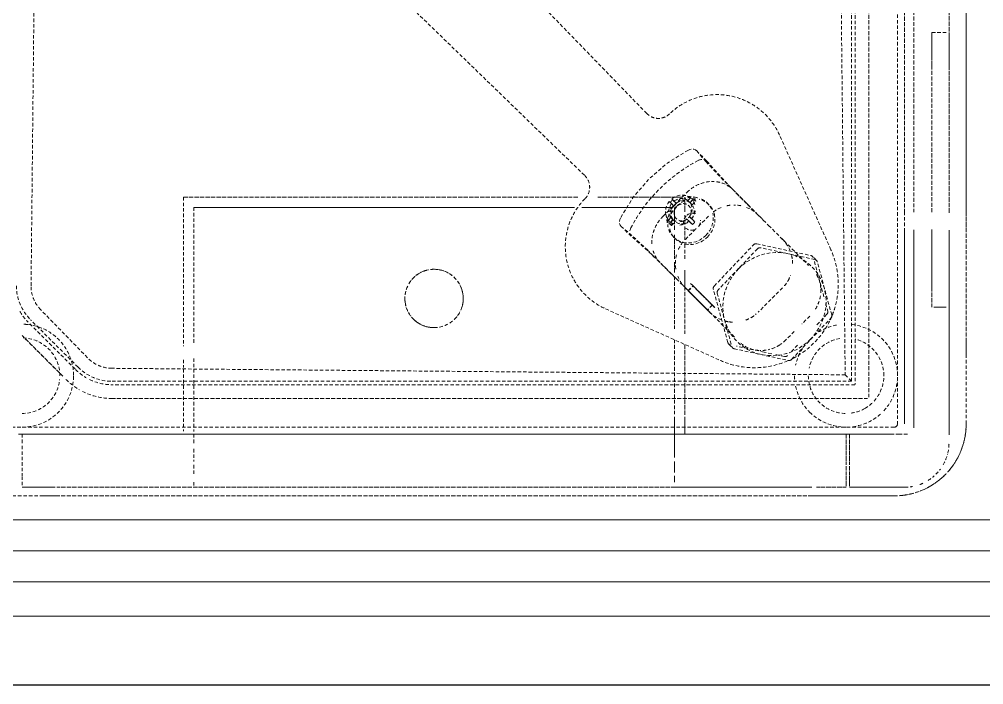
# Model space of a CAD drawing. Header units: millimetres. Extents: x -11798 to 72626, y -32713 to 44110.
# Drawn here: x 7789.2 to 8070.1, y 8758.2 to 8952 of the extents above; entities that cross this region are included whole.
import ezdxf

# ---------------------------------------------------------------- set-up
doc = ezdxf.new("R2010")
doc.units = ezdxf.units.MM
doc.linetypes.add('200_ШТРИХ_ш1п0_6_', pattern=[1.6, 1, -0.6])
for name, color, linetype, lineweight in [('Перекрытие штриховка', 7, 'Continuous', 18), ('Сантехника', 7, 'Continuous', 18), ('Стены несущие', 7, 'Continuous', 30), ('Стены отделка', 7, 'Continuous', 30), ('Стены штриховка', 7, 'Continuous', 9)]:
    doc.layers.add(name, color=color, linetype=linetype, lineweight=lineweight)

# ---------------------------------------------------------------- blocks, each defined once
blk = doc.blocks.new('Reece_Tap_Wolfen_Drinking-Fountain - 10 L_Stainless Steel-7189108-План полов 3-го этажа')
at = {"layer": 'Сантехника', "color": 253, "linetype": '200_ШТРИХ_ш1п0_6_', "true_color": 0xa3a3a3}
for p, q in [((135, 134), (135, -134)), ((135, 134), (135, -134)), ((137, 72.4), (137, -72.4)), ((139.73, -72.4), (139.73, 72.47)), ((155, -72.4), (155, 72.4)), ((149.99, 20), (149.99, -20)), ((149.14, -20), (145, -20)), ((149.99, -20), (149.99, -72.53)), ((149.99, -20), (149.99, -29.63)), ((149.99, -72.53), (149.99, -29.63)), ((41.85, -68), (-73, -68)), ((-73, -68), (-73, -111.39)), ((58.01, -68), (47.74, -68)), ((58.01, -68), (72.26, -68)), ((-70, -71), (40.89, -71)), ((-70, -71), (-70, -110.46)), ((-70, -71), (-70, -110.46)), ((40.89, -71), (-70, -71)), ((43, -71), (44.49, -71)), ((44.49, -71), (43, -71)), ((46.51, -71), (56.17, -71)), ((56.17, -71), (46.51, -71)), ((155, -72), (155, -78)), ((155, -72), (155, -78)), ((137, -77.6), (137, -134)), ((139.73, -135.18), (139.73, -77.53)), ((149.99, -77.6), (149.99, -100)), ((149.99, -90.37), (149.99, -77.6)), ((155, -110), (155, -77.6)), ((73, -94.21), (73, -89.29)), ((70, -106.39), (70, -91.21)), ((70, -91.21), (70, -106.39)), ((149.99, -90.37), (149.99, -100)), ((73, -94.21), (73, -107.79)), ((74.33, -95.55), (73.77, -94.99)), ((74.05, -95.27), (79.62, -100.83)), ((75.19, -93.57), (75.75, -94.13)), ((76.58, -94.96), (75.68, -94.07)), ((75.75, -94.13), (76.48, -94.87)), ((76.31, -94.7), (75.86, -94.24)), ((76.48, -94.87), (81.31, -99.69)), ((79.9, -101.11), (75.07, -96.28)), ((79.62, -100.83), (76.23, -97.44)), ((81.03, -99.41), (77.2, -95.59)), ((145.53, -100), (149.14, -100)), ((149.99, -100), (149.99, -137.24)), ((109.43, -102.63), (107.14, -104.92)), ((70, -131.24), (70, -109.54)), ((70, -109.54), (70, -131.24)), ((104.92, -107.14), (102.49, -109.57)), ((73, -110.89), (73, -131.42)), ((-70, -114.98), (-70, -117.53)), ((-70, -114.98), (-70, -117.53)), ((98.33, -113.61), (96.11, -113.12)), ((-73, -115.34), (-73, -117.57)), ((-73, -118.03), (-73, -136.18)), ((-70, -118.05), (-70, -136.24)), ((-70, -118.05), (-70, -136.24)), ((70, -137), (70, -132.02)), ((70, -132.02), (70, -137)), ((73, -132.02), (73, -137)), ((134, -135), (-134, -135)), ((134, -135), (-134, -135)), ((-120, -137), (-121, -137)), ((120, -137), (-120, -137)), ((-120, -137), (120, -137)), ((-120, -137), (-120, -140.18)), ((-120, -137), (-120, -140.18)), ((121, -137), (120, -137)), ((120, -137), (120, -139.91)), ((120, -139.91), (120, -137)), ((121, -139.93), (121, -137)), ((121, -137), (134, -137)), ((134.51, -137), (136.37, -137)), ((136.37, -137), (134.51, -137)), ((-120, -140.43), (-120, -145)), ((-120, -140.43), (-120, -145)), ((120, -140.18), (120, -144.75)), ((120, -144.75), (120, -140.18)), ((121, -144.77), (121, -140.18)), ((-120, -145.22), (-120, -149.14)), ((-120, -145.22), (-120, -149.14)), ((120, -145), (120, -148.93)), ((120, -148.93), (120, -145)), ((121, -148.94), (121, -145)), ((-120, -149.31), (-120, -152.32)), ((-120, -149.31), (-120, -152.32)), ((120, -149.14), (120, -152.15)), ((120, -152.15), (120, -149.14)), ((121, -152.17), (121, -149.14)), ((-120, -152.5), (-111.6, -152.5)), ((-111.6, -152.5), (-120, -152.5)), ((-110.33, -152.5), (-111.6, -152.5)), ((110, -152.5), (-109.92, -152.5)), ((111.34, -152.5), (120, -152.5)), ((120, -152.5), (111.34, -152.5)), ((136.99, -152.5), (121, -152.5)), ((-110, -155), (110, -155))]:
    blk.add_line(p, q, dxfattribs=at)
at = {"layer": 'Сантехника', "linetype": '200_ШТРИХ_ш1п0_6_'}
for p, q in [((155, -134), (155, 134)), ((61.95, -43.63), (-94.5, 117.74)), ((-117.38, -93.79), (-115.44, 92.77)), ((-115.44, 92.77), (43.88, -61.7)), ((117.48, 93.79), (119.74, -119.74)), ((121.63, 93.79), (121.63, -121.63)), ((115.59, -83.32), (100.62, -49.9)), ((79.39, -57.41), (76.42, -54.44)), ((76.5, -54.53), (79.19, -57.63)), ((87.07, -65.86), (90.37, -69.16)), ((87.96, -66.75), (95.9, -74.69)), ((95.9, -74.69), (97.44, -76.23)), ((54.44, -76.42), (57.41, -79.39)), ((57.63, -79.19), (54.53, -76.5)), ((97.44, -76.23), (106.15, -84.93)), ((81.6, -93.88), (93.03, -81.88)), ((94.18, -83.03), (82.75, -95.03)), ((93.97, -81.58), (109.78, -85.02)), ((110.93, -86.17), (95.13, -82.73)), ((111.38, -86.42), (110.23, -85.27)), ((115.83, -102.31), (111.62, -86.82)), ((74.69, -95.9), (66.75, -87.96)), ((85.56, -110.34), (81.35, -94.83)), ((76.23, -97.44), (74.69, -95.9)), ((85.38, -106.6), (76.23, -97.44)), ((82.5, -95.98), (86.71, -111.49)), ((-100.94, -114.78), (-114.59, -100.75)), ((49.95, -100.53), (83.35, -115.54)), ((-103.69, -117.52), (-117.52, -103.69)), ((104.13, -115.26), (115.58, -103.26)), ((85.79, -110.74), (86.94, -111.89)), ((87.39, -112.13), (103.19, -115.56)), ((119.74, -119.74), (-93.79, -117.84)), ((119.74, -119.74), (121.63, -121.63)), ((121.63, -121.63), (-93.79, -121.63)), ((136.37, -137), (134.51, -137)), ((-134, -155), (134, -155))]:
    blk.add_line(p, q, dxfattribs=at)
at = {"layer": 'Сантехника', "color": 251, "linetype": '200_ШТРИХ_ш1п0_6_', "true_color": 0x666666}
for p, q in [((155, 110), (155, -110)), ((155, -110), (155, 110)), ((122.63, 93.79), (122.63, -122.55)), ((122.63, 93.79), (122.63, -122.55)), ((126.63, -126.25), (126.63, 93.79)), ((126.63, 93.79), (126.63, -126.25)), ((137, -72.4), (137, 72.4)), ((139.73, 72.47), (139.73, -72.4)), ((149.99, -72.53), (149.99, 72.4)), ((83.54, -62.3), (85.08, -63.86)), ((90.9, -69.69), (85.08, -63.86)), ((66.59, -73.66), (73.66, -66.59)), ((87.96, -66.75), (90.56, -69.34)), ((-73, -68), (41.85, -68)), ((-73, -68), (-73, -111.39)), ((47.74, -68), (58.01, -68)), ((68.51, -69.22), (68.79, -69.5)), ((69.18, -69.89), (68.51, -69.22)), ((68.79, -69.5), (69.78, -70.49)), ((69.78, -70.49), (69.18, -69.89)), ((69.5, -68.79), (69.22, -68.51)), ((69.22, -68.51), (69.89, -69.18)), ((70.49, -69.78), (69.5, -68.79)), ((69.89, -69.18), (70.49, -69.78)), ((76.45, -68.11), (72.93, -67.49)), ((73.92, -68.98), (74.66, -68.25)), ((74.53, -69.59), (73.92, -68.98)), ((75.62, -68.49), (74.53, -69.59)), ((75.3, -68.89), (74.56, -69.62)), ((74.56, -69.62), (75.17, -70.23)), ((74.66, -68.25), (75.62, -68.49)), ((75.17, -70.23), (76.26, -69.13)), ((76.26, -69.13), (75.3, -68.89)), ((80.07, -70.2), (79.61, -69.74)), ((90.37, -69.16), (94.42, -73.21)), ((90.56, -69.34), (91.83, -70.62)), ((90.9, -69.69), (91.83, -70.62)), ((44.49, -71), (46.51, -71)), ((46.51, -71), (44.49, -71)), ((67.49, -72.93), (68.11, -76.45)), ((137, -78), (137, -72)), ((137, -78), (137, -72)), ((68.25, -74.66), (68.98, -73.92)), ((68.49, -75.62), (68.25, -74.66)), ((69.59, -74.53), (68.49, -75.62)), ((69.62, -74.56), (68.89, -75.3)), ((68.89, -75.3), (69.13, -76.26)), ((68.98, -73.92), (69.59, -74.53)), ((69.13, -76.26), (70.23, -75.17)), ((70.23, -75.17), (69.62, -74.56)), ((74.32, -75.03), (73.66, -74.36)), ((73.66, -74.36), (74.26, -74.97)), ((74.26, -74.97), (75.25, -75.96)), ((75.25, -75.96), (74.32, -75.03)), ((74.36, -73.66), (75.03, -74.32)), ((74.97, -74.26), (74.36, -73.66)), ((75.96, -75.25), (74.97, -74.26)), ((75.03, -74.32), (75.96, -75.25)), ((94.42, -73.21), (95.9, -74.69)), ((97.44, -76.23), (101.49, -80.28)), ((137, -134), (137, -77.6)), ((139.73, -77.53), (139.73, -135.18)), ((149.99, -137.24), (149.99, -77.6)), ((69.74, -79.61), (70.2, -80.07)), ((63.86, -85.08), (62.31, -83.55)), ((63.86, -85.08), (69.69, -90.9)), ((106.4, -85.19), (109.1, -87.88)), ((110.77, -86.78), (113.71, -97.6)), ((69.34, -90.56), (66.75, -87.96)), ((70.62, -91.83), (69.34, -90.56)), ((70.62, -91.83), (69.69, -90.9)), ((73, -107.79), (73, -94.21)), ((73.77, -94.99), (73.3, -94.51)), ((74.33, -95.55), (73.3, -94.51)), ((74.01, -95.22), (75.42, -93.81)), ((74.01, -95.22), (74.44, -95.66)), ((74.05, -95.27), (75.47, -93.85)), ((74.71, -93.1), (75.19, -93.57)), ((74.71, -93.1), (75.75, -94.13)), ((75.86, -94.24), (75.42, -93.81)), ((81.07, -99.46), (76.31, -94.7)), ((76.48, -94.87), (81.78, -100.17)), ((74.9, -96.11), (79.66, -100.87)), ((80.37, -101.58), (75.07, -96.28)), ((79.62, -100.83), (76.23, -97.44)), ((76.23, -97.44), (79.66, -100.87)), ((77.64, -96.02), (81.03, -99.41)), ((81.07, -99.46), (77.64, -96.02)), ((81.03, -99.41), (79.62, -100.83)), ((81.07, -99.46), (79.66, -100.87)), ((80.37, -101.58), (79.9, -101.11)), ((81.31, -99.69), (81.78, -100.17)), ((114.08, -98.95), (114.68, -101.16)), ((114.42, -102.11), (111.28, -105.41)), ((-104.58, -118.04), (-118.01, -104.61)), ((-104.58, -118.04), (-118.01, -104.61)), ((87.52, -108.73), (85.38, -106.6)), ((-119.96, -108.32), (-108.17, -120.11)), ((-108.17, -120.11), (-119.96, -108.32)), ((73, -131.42), (73, -110.89)), ((96.11, -113.12), (88.07, -111.38)), ((105.88, -111.07), (103.9, -113.15)), ((155, -110), (155, -114)), ((155, -110), (155, -114)), ((155, -134), (155, -110)), ((102.04, -114.41), (99.4, -113.84)), ((-73, -115.34), (-73, -117.57)), ((-73, -118.03), (-73, -136.18)), ((122.55, -122.63), (-93.79, -122.63)), ((122.55, -122.63), (-93.79, -122.63)), ((-93.79, -126.63), (126.25, -126.63)), ((126.25, -126.63), (-93.79, -126.63)), ((73, -137), (73, -132.02)), ((-121, -137), (-120, -137)), ((-120, -137), (120, -137)), ((-120, -137), (-120, -140.18)), ((120, -137), (121, -137)), ((120, -139.91), (120, -137)), ((134, -137), (121, -137)), ((121, -137), (121, -139.93)), ((134.51, -137), (136.37, -137)), ((137.85, -137), (136.37, -137)), ((-120, -140.43), (-120, -145)), ((120, -144.75), (120, -140.18)), ((121, -140.18), (121, -144.77)), ((-120, -145.22), (-120, -149.14)), ((120, -148.93), (120, -145)), ((121, -145), (121, -148.94)), ((-120, -149.31), (-120, -152.32)), ((120, -152.15), (120, -149.14)), ((121, -149.14), (121, -152.17)), ((-111.6, -152.5), (-120, -152.5)), ((120, -152.5), (111.34, -152.5)), ((121, -152.5), (136.99, -152.5)), ((-134, -155), (-110, -155)), ((-114, -155), (-110, -155)), ((-114, -155), (-110, -155)), ((-110, -155), (110, -155)), ((110, -155), (-110, -155)), ((110, -155), (114, -155)), ((110, -155), (114, -155)), ((110, -155), (134, -155))]:
    blk.add_line(p, q, dxfattribs=at)
at = {"layer": 'Сантехника', "color": 7, "linetype": '200_ШТРИХ_ш1п0_6_', "true_color": 0xfdfdfd}
for p, q in [((145, -72.4), (145, -20)), ((145, -21.28), (145, -20)), ((145, -72.4), (145, -20)), ((145, -29.63), (145, -20)), ((145, -72.4), (145, -20)), ((145, -21.28), (145, -20)), ((145, -72.4), (145, -20)), ((145, -22.98), (145, -20)), ((145, -72.4), (145, -20)), ((145, -29.63), (145, -20)), ((145, -72.4), (145, -20)), ((145, -25), (145, -20)), ((145, -72.4), (145, -20)), ((145, -21.28), (145, -20)), ((145, -72.4), (145, -20)), ((145, -29.63), (145, -20)), ((145, -72.4), (145, -20)), ((145, -29.63), (145, -20)), ((145, -20), (149.14, -20)), ((149.14, -20), (145, -20)), ((149.14, -20), (145, -20)), ((149.14, -20), (145, -20)), ((149.14, -20), (145, -20)), ((149.14, -20), (145, -20)), ((149.14, -20), (145, -20)), ((149.14, -20), (145, -20)), ((145, -25), (145, -21.28)), ((145, -22.98), (145, -21.28)), ((145, -22.98), (145, -21.28)), ((149.99, -20), (149.99, -72.53)), ((149.99, -20), (149.99, -29.63)), ((149.99, -20), (149.99, -72.53)), ((149.99, -20), (149.99, -72.53)), ((149.99, -20), (149.99, -29.63)), ((149.99, -20), (149.99, -72.53)), ((149.99, -20), (149.99, -21.28)), ((149.99, -20), (149.99, -72.53)), ((149.99, -20), (149.99, -29.63)), ((149.99, -20), (149.99, -72.53)), ((149.99, -20), (149.99, -25)), ((149.99, -20), (149.99, -72.53)), ((149.99, -20), (149.99, -21.28)), ((149.99, -20), (149.99, -72.53)), ((149.99, -20), (149.99, -21.28)), ((149.99, -20), (149.99, -72.53)), ((149.99, -20), (149.99, -21.28)), ((149.99, -21.28), (149.99, -29.63)), ((149.99, -21.28), (149.99, -25)), ((149.99, -21.28), (149.99, -27.26)), ((149.99, -21.28), (149.99, -25)), ((145, -29.63), (145, -22.98)), ((145, -29.63), (145, -22.98)), ((145, -25), (145, -22.98)), ((145, -27.26), (145, -25)), ((145, -29.63), (145, -25)), ((145, -29.63), (145, -25)), ((149.99, -25), (149.99, -27.26)), ((149.99, -25), (149.99, -27.26)), ((149.99, -25), (149.99, -29.63)), ((145, -29.63), (145, -27.26)), ((149.99, -27.26), (149.99, -29.63)), ((149.99, -27.26), (149.99, -29.63)), ((149.99, -27.26), (149.99, -29.63)), ((145, -29.63), (145, -72.4)), ((145, -29.63), (145, -72.4)), ((145, -29.63), (145, -72.4)), ((145, -29.63), (145, -72.4)), ((145, -29.63), (145, -72.4)), ((145, -29.63), (145, -72.4)), ((145, -29.63), (145, -72.4)), ((145, -29.63), (145, -72.4)), ((145, -29.63), (145, -72.4)), ((149.99, -72.53), (149.99, -29.63)), ((149.99, -72.53), (149.99, -29.63)), ((149.99, -72.53), (149.99, -29.63)), ((149.99, -72.53), (149.99, -29.63)), ((149.99, -72.53), (149.99, -29.63)), ((149.99, -72.53), (149.99, -29.63)), ((149.99, -72.53), (149.99, -29.63)), ((149.99, -72.53), (149.99, -29.63)), ((145, -100), (145, -77.39)), ((145, -77.39), (145, -90.37)), ((145, -100), (145, -77.39)), ((145, -77.39), (145, -90.37)), ((145, -100), (145, -77.39)), ((145, -77.39), (145, -90.37)), ((145, -100), (145, -77.39)), ((145, -77.39), (145, -90.37)), ((145, -100), (145, -77.39)), ((145, -77.39), (145, -90.37)), ((145, -100), (145, -77.39)), ((145, -77.39), (145, -90.37)), ((145, -100), (145, -77.39)), ((145, -77.39), (145, -90.37)), ((145, -100), (145, -77.39)), ((145, -77.39), (145, -90.37)), ((145, -100), (145, -77.39)), ((145, -77.39), (145, -90.37)), ((149.99, -77.6), (149.99, -100)), ((149.99, -90.37), (149.99, -77.6)), ((149.99, -77.6), (149.99, -100)), ((149.99, -77.6), (149.99, -100)), ((149.99, -90.37), (149.99, -77.6)), ((149.99, -77.6), (149.99, -100)), ((149.99, -90.37), (149.99, -77.6)), ((149.99, -77.6), (149.99, -100)), ((149.99, -90.37), (149.99, -77.6)), ((149.99, -77.6), (149.99, -100)), ((149.99, -90.37), (149.99, -77.6)), ((149.99, -77.6), (149.99, -100)), ((149.99, -90.37), (149.99, -77.6)), ((149.99, -77.6), (149.99, -100)), ((149.99, -90.37), (149.99, -77.6)), ((149.99, -77.6), (149.99, -100)), ((149.99, -90.37), (149.99, -77.6)), ((145, -92.74), (145, -90.37)), ((145, -100), (145, -90.37)), ((145, -100), (145, -90.37)), ((145, -95), (145, -90.37)), ((145, -100), (145, -90.37)), ((145, -98.72), (145, -90.37)), ((145, -100), (145, -90.37)), ((145, -100), (145, -90.37)), ((145, -92.74), (145, -90.37)), ((149.99, -90.37), (149.99, -92.74)), ((149.99, -90.37), (149.99, -100)), ((149.99, -90.37), (149.99, -92.74)), ((149.99, -90.37), (149.99, -98.72)), ((149.99, -90.37), (149.99, -100)), ((149.99, -90.37), (149.99, -100)), ((149.99, -90.37), (149.99, -95)), ((149.99, -90.37), (149.99, -92.74)), ((145, -100), (145, -92.74)), ((145, -95), (145, -92.74)), ((145, -100), (145, -95)), ((145, -98.72), (145, -95)), ((149.99, -92.74), (149.99, -100)), ((149.99, -92.74), (149.99, -95)), ((149.99, -92.74), (149.99, -95)), ((149.99, -95), (149.99, -100)), ((149.99, -95), (149.99, -97.02)), ((149.99, -95), (149.99, -100)), ((149.99, -97.02), (149.99, -100)), ((145, -100), (145, -98.72)), ((145, -100), (145, -98.72)), ((149.14, -100), (145.53, -100)), ((145.53, -100), (149.14, -100)), ((145.53, -100), (149.14, -100)), ((145.53, -100), (149.14, -100)), ((145.53, -100), (149.14, -100)), ((145.53, -100), (149.14, -100)), ((145.53, -100), (149.14, -100)), ((145.53, -100), (149.14, -100)), ((149.99, -98.72), (149.99, -100))]:
    blk.add_line(p, q, dxfattribs=at)
at = {"layer": 'Сантехника', "color": 7, "linetype": '200_ШТРИХ_ш1п0_6_', "true_color": 0xfcfcfc}
for p, q in [((145, -72.4), (145, -20)), ((145, -22.98), (145, -20)), ((149.14, -20), (145, -20)), ((149.99, -20), (149.99, -72.53)), ((149.99, -20), (149.99, -22.98)), ((145, -29.63), (145, -22.98)), ((149.99, -22.98), (149.99, -25)), ((149.99, -25), (149.99, -29.63)), ((145, -29.63), (145, -72.4)), ((149.99, -72.53), (149.99, -29.63)), ((145, -100), (145, -77.39)), ((145, -77.39), (145, -90.37)), ((149.99, -77.6), (149.99, -100)), ((149.99, -90.37), (149.99, -77.6)), ((145, -97.02), (145, -90.37)), ((149.99, -90.37), (149.99, -100)), ((145, -100), (145, -97.02)), ((145.53, -100), (149.14, -100))]:
    blk.add_line(p, q, dxfattribs=at)
at = {"layer": 'Сантехника', "color": 7, "linetype": '200_ШТРИХ_ш1п0_6_', "true_color": 0xfafafa}
for p, q in [((145, -72.4), (145, -20)), ((145, -22.98), (145, -20)), ((149.14, -20), (145, -20)), ((149.99, -20), (149.99, -72.53)), ((149.99, -20), (149.99, -21.28)), ((149.99, -21.28), (149.99, -22.98)), ((145, -25), (145, -22.98)), ((145, -27.26), (145, -25)), ((149.99, -22.98), (149.99, -27.26)), ((145, -29.63), (145, -27.26)), ((149.99, -27.26), (149.99, -29.63)), ((145, -29.63), (145, -72.4)), ((149.99, -72.53), (149.99, -29.63)), ((145, -100), (145, -77.39)), ((145, -77.39), (145, -90.37)), ((149.99, -77.6), (149.99, -100)), ((149.99, -90.37), (149.99, -77.6)), ((145, -97.02), (145, -90.37)), ((149.99, -90.37), (149.99, -98.72)), ((145, -100), (145, -97.02)), ((145.53, -100), (149.14, -100)), ((149.99, -98.72), (149.99, -100))]:
    blk.add_line(p, q, dxfattribs=at)
at = {"layer": 'Сантехника', "color": 7, "linetype": '200_ШТРИХ_ш1п0_6_', "true_color": 0xf7f7f7}
for p, q in [((145, -72.4), (145, -20)), ((145, -29.63), (145, -20)), ((149.14, -20), (145, -20)), ((149.99, -20), (149.99, -72.53)), ((149.99, -20), (149.99, -29.63)), ((145, -29.63), (145, -72.4)), ((149.99, -72.53), (149.99, -29.63)), ((145, -100), (145, -77.39)), ((145, -77.39), (145, -90.37)), ((149.99, -77.6), (149.99, -100)), ((149.99, -90.37), (149.99, -77.6)), ((145, -95), (145, -90.37)), ((149.99, -90.37), (149.99, -100)), ((145, -98.72), (145, -95)), ((145, -100), (145, -98.72)), ((145.53, -100), (149.14, -100))]:
    blk.add_line(p, q, dxfattribs=at)
at = {"layer": 'Сантехника', "color": 7, "linetype": '200_ШТРИХ_ш1п0_6_', "true_color": 0xf2f2f2}
for p, q in [((145, -72.4), (145, -20)), ((145, -27.26), (145, -20)), ((149.14, -20), (145, -20)), ((149.99, -20), (149.99, -72.53)), ((149.99, -20), (149.99, -29.63)), ((145, -29.63), (145, -27.26)), ((145, -29.63), (145, -72.4)), ((149.99, -72.53), (149.99, -29.63)), ((145, -100), (145, -77.39)), ((145, -77.39), (145, -90.37)), ((149.99, -77.6), (149.99, -100)), ((149.99, -90.37), (149.99, -77.6)), ((145, -98.72), (145, -90.37)), ((149.99, -90.37), (149.99, -100)), ((145, -100), (145, -98.72)), ((145.53, -100), (149.14, -100)), ((70, -137), (-70, -137)), ((70, -137), (-70, -137))]:
    blk.add_line(p, q, dxfattribs=at)
at = {"layer": 'Сантехника', "color": 254, "linetype": '200_ШТРИХ_ш1п0_6_', "true_color": 0xeaeaea}
for p, q in [((145, -72.4), (145, -20)), ((145, -29.63), (145, -20)), ((149.14, -20), (145, -20)), ((149.99, -20), (149.99, -72.53)), ((149.99, -20), (149.99, -27.26)), ((149.99, -27.26), (149.99, -29.63)), ((145, -29.63), (145, -72.4)), ((149.99, -72.53), (149.99, -29.63)), ((73, -70.54), (73, -72.26)), ((73, -73.28), (73, -75.95)), ((70, -77.48), (70, -76.22)), ((70, -76.22), (70, -77.48)), ((73, -76.57), (73, -80.46)), ((145, -100), (145, -77.39)), ((145, -77.39), (145, -90.37)), ((149.99, -77.6), (149.99, -100)), ((149.99, -90.37), (149.99, -77.6)), ((145, -100), (145, -90.37)), ((149.99, -90.37), (149.99, -92.74)), ((149.99, -92.74), (149.99, -100)), ((75.07, -96.28), (74.33, -95.55)), ((145.53, -100), (149.14, -100)), ((-70, -137), (-73, -137)), ((-70, -137), (-73, -137)), ((-70, -137), (70, -137)), ((70, -137), (-70, -137)), ((73, -137), (70, -137)), ((73, -137), (70, -137)), ((-70, -152.5), (70, -152.5))]:
    blk.add_line(p, q, dxfattribs=at)
at = {"layer": 'Сантехника', "color": 254, "linetype": '200_ШТРИХ_ш1п0_6_', "true_color": 0xdddddd}
for p, q in [((145, -72.4), (145, -20)), ((145, -29.63), (145, -20)), ((149.14, -20), (145, -20)), ((149.99, -20), (149.99, -72.53)), ((149.99, -20), (149.99, -21.28)), ((149.99, -21.28), (149.99, -25)), ((149.99, -25), (149.99, -27.26)), ((149.99, -27.26), (149.99, -29.63)), ((145, -29.63), (145, -72.4)), ((149.99, -72.53), (149.99, -29.63)), ((73, -68), (73, -70.28)), ((70, -75.84), (70, -71)), ((70, -71), (70, -75.84)), ((73, -72.26), (73, -70.54)), ((73, -75.95), (73, -73.28)), ((73, -80.46), (73, -76.57)), ((145, -100), (145, -77.39)), ((145, -77.39), (145, -90.37)), ((149.99, -77.6), (149.99, -100)), ((149.99, -90.37), (149.99, -77.6)), ((70, -86), (70, -78.95)), ((70, -78.95), (70, -86)), ((73, -81.72), (73, -86)), ((70, -89.9), (70, -86.92)), ((70, -86.92), (70, -89.9)), ((145, -100), (145, -90.37)), ((149.99, -90.37), (149.99, -92.74)), ((149.99, -92.74), (149.99, -95)), ((149.99, -95), (149.99, -97.02)), ((75.07, -96.28), (74.33, -95.55)), ((74.44, -95.66), (74.9, -96.11)), ((149.99, -97.02), (149.99, -100)), ((145.53, -100), (149.14, -100)), ((-73, -137), (-120, -137)), ((-73, -137), (-120, -137)), ((-73, -137), (-70, -137)), ((-70, -137), (-73, -137)), ((70, -137), (73, -137)), ((73, -137), (70, -137)), ((120, -137), (73, -137)), ((120, -137), (73, -137)), ((-70, -151), (-70, -152.32)), ((-70, -151), (-70, -152.32)), ((-111.6, -152.5), (-110.33, -152.5)), ((-109.92, -152.5), (-70, -152.5)), ((70, -152.5), (-70, -152.5)), ((-70, -152.5), (70, -152.5)), ((70, -152.5), (110, -152.5))]:
    blk.add_line(p, q, dxfattribs=at)
at = {"layer": 'Сантехника', "color": 9, "linetype": '200_ШТРИХ_ш1п0_6_', "true_color": 0xc7c7c7}
for p, q in [((145, -72.4), (145, -20)), ((145, -22.98), (145, -20)), ((149.14, -20), (145, -20)), ((149.99, -20), (149.99, -72.53)), ((149.99, -20), (149.99, -29.63)), ((145, -25), (145, -22.98)), ((145, -29.63), (145, -25)), ((145, -29.63), (145, -72.4)), ((149.99, -72.53), (149.99, -29.63)), ((72.26, -68), (58.01, -68)), ((73, -70.28), (73, -68)), ((56.17, -71), (69.26, -71)), ((69.26, -71), (56.17, -71)), ((76.98, -76.5), (80.28, -73.21)), ((73.21, -80.28), (76.5, -76.98)), ((145, -100), (145, -77.39)), ((145, -77.39), (145, -90.37)), ((149.99, -77.6), (149.99, -100)), ((149.99, -90.37), (149.99, -77.6)), ((73, -86), (73, -81.72)), ((73, -89.29), (73, -94.21)), ((145, -95), (145, -90.37)), ((149.99, -90.37), (149.99, -100)), ((75.68, -94.07), (75.47, -93.85)), ((75.75, -94.13), (76.48, -94.87)), ((77.2, -95.59), (76.58, -94.96)), ((101.49, -94.42), (94.42, -101.49)), ((145, -100), (145, -95)), ((145.53, -100), (149.14, -100)), ((-120, -137), (-73, -137)), ((-120, -137), (-120, -140.18)), ((-73, -137), (73, -137)), ((-70, -137), (-70, -140.18)), ((-70, -137), (-70, -140.18)), ((70, -143.85), (70, -137)), ((70, -137), (70, -143.85)), ((73, -137), (120, -137)), ((120, -137), (120, -139.91)), ((121, -137), (134, -137)), ((134, -137), (121, -137)), ((-120, -140.43), (-120, -145)), ((120, -140.18), (120, -144.75)), ((-70, -141.33), (-70, -145)), ((-70, -141.33), (-70, -145)), ((-120, -145.22), (-120, -149.14)), ((-70, -145.99), (-70, -149.14)), ((-70, -145.99), (-70, -149.14)), ((70, -148.15), (70, -145)), ((70, -145), (70, -148.15)), ((120, -145), (120, -148.93)), ((-120, -149.31), (-120, -152.32)), ((70, -151), (70, -149.14)), ((70, -149.14), (70, -151)), ((120, -149.14), (120, -152.15)), ((-120, -152.5), (-111.6, -152.5)), ((-111.6, -152.5), (-110.33, -152.5)), ((-110.33, -152.5), (-111.6, -152.5)), ((-109.92, -152.5), (110, -152.5)), ((110, -152.5), (-109.92, -152.5)), ((111.34, -152.5), (120, -152.5))]:
    blk.add_line(p, q, dxfattribs=at)
at = {"layer": 'Сантехника', "linetype": '200_ШТРИХ_ш1п0_6_', "flags": 128}
for points in [[(54.36, -73.92), (58.01, -68.04), (62.64, -62.64), (68.04, -58.01), (73.92, -54.36)], [(73.92, -54.36), (74.53, -54.11), (75.12, -54.01), (75.67, -54.04), (76.14, -54.22), (76.5, -54.53)], [(54.53, -76.5), (54.22, -76.14), (54.04, -75.67), (54.01, -75.12), (54.11, -74.53), (54.36, -73.92)], [(134, -155), (134.84, -154.98), (135.68, -154.93), (136.51, -154.85), (137.35, -154.73), (138.17, -154.58), (138.99, -154.4), (139.8, -154.18), (140.61, -153.93), (141.4, -153.65), (142.18, -153.34), (142.94, -153), (143.7, -152.63), (144.43, -152.22), (145.15, -151.79), (145.86, -151.33), (146.54, -150.84), (147.2, -150.33), (147.85, -149.79), (148.47, -149.22), (149.06, -148.63), (149.64, -148.02), (150.19, -147.38), (150.71, -146.72), (151.2, -146.04), (151.67, -145.35), (152.11, -144.63), (152.52, -143.9), (152.9, -143.15), (153.25, -142.39), (153.57, -141.61), (153.86, -140.82), (154.12, -140.02), (154.34, -139.21), (154.54, -138.39), (154.69, -137.57), (154.82, -136.74), (154.91, -135.9), (154.97, -135.07), (155, -134.23), (155, -134)]]:
    blk.add_lwpolyline(points, dxfattribs=at)
at = {"layer": 'Сантехника', "color": 251, "linetype": '200_ШТРИХ_ш1п0_6_', "true_color": 0x666666, "flags": 128}
for points in [[(79.19, -57.63), (80.69, -59.29), (83.46, -62.23)], [(62.23, -83.46), (59.29, -80.69), (57.63, -79.19)]]:
    blk.add_lwpolyline(points, dxfattribs=at)
at = {"layer": 'Сантехника', "color": 253, "linetype": '200_ШТРИХ_ш1п0_6_', "true_color": 0xa3a3a3}
for centre, radius, start, end in [((87.35, -80.28), 10, 112.0098, 129.0459), ((87.35, -80.28), 10, 96.0898, 105), ((87.35, -80.28), 10, 78.3355, 90), ((80.28, -87.35), 10, 140.9541, 157.9902), ((80.28, -87.35), 10, 165, 191.6645), ((94.42, -87.35), 10, 7.9681, 15), ((0, -97.5), 8.5, 90, 150), ((0, -97.5), 8.5, 105, 113.7738), ((0, -97.5), 8.5, 90, 100.2505), ((0, -97.5), 8.5, 60, 90), ((0, -97.5), 8.5, 30, 90), ((0, -97.5), 8.5, 120, 150), ((0, -97.5), 8.5, 30, 55.3224), ((94.42, -87.35), 10, 319.4705, 330), ((0, -97.5), 8.5, 154.7651, 270), ((0, -97.5), 8.5, 155.5788, 179.0604), ((0, -97.5), 8.5, 3.1215, 27.9451), ((0, -97.5), 8.5, 337.6732, 27.8205), ((0, -97.5), 8.5, 180, 195), ((0, -97.5), 8.5, 345, 360), ((0, -97.5), 8.5, 199.9252, 220.6541), ((0, -97.5), 8.5, 315, 338.5557), ((0, -97.5), 8.5, 225, 240), ((0, -97.5), 8.5, 270, 330), ((0, -97.5), 8.5, 270, 312.2869), ((87.35, -94.42), 10, 300, 310.5295), ((-120, -120), 15, 84.1156, 90), ((-120, -120), 15, 0.3601, 83.7844), ((0, -97.5), 8.5, 243.9669, 270), ((87.35, -94.42), 10, 255, 262.0319), ((120, -120), 15, 100.5677, 121.8711), ((120, -120), 15, 0, 83.1057), ((-120, -120), 11, 0, 90), ((120, -120), 11, 99.6468, 168.2928), ((120, -120), 11, 0, 76.0965), ((120, -120), 15, 148.0656, 168.2592), ((-120, -120), 15, 270, 0), ((120, -120), 15, 180, 186.8943), ((120, -120), 11, 180, 270), ((120, -120), 11, 317.7187, 0), ((120, -120), 15, 317.0597, 0), ((-120, -120), 11, 270, 354.451), ((120, -120), 15, 191.7408, 225), ((120, -120), 11, 300, 314.4007), ((120, -120), 15, 225, 270), ((120, -120), 11, 277.835, 300), ((120, -120), 15, 277.3745, 312.9403), ((134, -134), 1, 345, 0), ((134, -134), 1, 270, 285), ((136.99, -139.5), 13, 346.5388, 360), ((136.99, -139.5), 13, 330.3474, 345), ((136.99, -139.5), 13, 315, 323.7165), ((136.99, -139.5), 13, 290.1504, 296.4976), ((136.99, -139.5), 13, 270.3821, 280.2872)]:
    blk.add_arc(centre, radius, start, end, dxfattribs=at)
at = {"layer": 'Сантехника', "color": 251, "linetype": '200_ШТРИХ_ш1п0_6_', "true_color": 0x666666}
for centre, radius, start, end in [((87.35, -80.28), 10, 45, 68.6388), ((94.42, -87.35), 10, 21.6924, 45), ((80.28, -87.35), 10, 201.2889, 225), ((-107.63, -93.79), 15, 210, 225), ((-107.63, -93.79), 15, 210, 225), ((87.35, -94.42), 10, 225, 248.6995), ((-93.79, -107.63), 15, 225, 240), ((-93.79, -107.63), 15, 225, 240), ((-93.79, -107.63), 19, 225, 240), ((-93.79, -107.63), 19, 225, 240), ((-93.79, -107.63), 15, 244.1614, 270), ((-93.79, -107.63), 15, 244.1614, 270), ((-93.79, -107.63), 19, 243.0911, 270), ((-93.79, -107.63), 19, 243.0911, 270), ((134, -134), 1, 270, 0), ((134, -134), 1, 285, 345), ((136.99, -139.5), 13, 346.5388, 360), ((136.99, -139.5), 13, 330.3474, 345), ((136.99, -139.5), 13, 315, 323.7165), ((136.99, -139.5), 13, 290.1504, 296.4976), ((136.99, -139.5), 13, 302.0346, 312.0601), ((136.99, -139.5), 13, 270.3821, 280.2872), ((134, -134), 21, 277.6172, 282.5039)]:
    blk.add_arc(centre, radius, start, end, dxfattribs=at)
at = {"layer": 'Сантехника', "color": 9, "linetype": '200_ШТРИХ_ш1п0_6_', "true_color": 0xc7c7c7}
for centre, start, end in [((94.42, -87.35), 0, 7.8254), ((94.42, -87.35), 330.1545, 339.5502), ((87.35, -94.42), 290.2204, 299.8455), ((87.35, -94.42), 262.0319, 270)]:
    blk.add_arc(centre, 10, start, end, dxfattribs=at)
at = {"layer": 'Сантехника', "linetype": '200_ШТРИХ_ш1п0_6_'}
for centre, radius, start, end in [((-107.63, -93.79), 14, 180, 225), ((-93.79, -107.63), 14, 225, 270), ((134, -134), 21, 320.284, 360), ((134, -134), 21, 293.6771, 315.815), ((136.99, -139.5), 13, 302.0346, 312.0601), ((134, -134), 21, 282.5039, 291.3737), ((134, -134), 21, 270, 277.6172)]:
    blk.add_arc(centre, radius, start, end, dxfattribs=at)
for centre, major_axis, ratio, start_param, end_param in [((80.83, -80.83), (22.71, 22.71), 0.669131, 1.125389, 2.016204), ((77.27, -59.53), (2.12, 2.12), 0.669131, 6.225713, 7.408574), ((318.87, 164.15), (230.9, 230.9), 0.669131, 3.08412, 3.141593), ((59.53, -77.27), (2.12, 2.12), 0.669131, 2.016204, 3.199065), ((-164.15, -318.87), (230.9, 230.9), 0.669131, 0, 0.057472), ((99.14, -99.14), (10.89, 10.89), 0.951057, 4.712389, 7.853982), ((93.72, -82.54), (0.707, 0.707), 0.951057, 0.548679, 1.595877), ((94.87, -83.69), (0.707, 0.707), 0.951057, 0.548679, 1.595877), ((110.67, -87.12), (0.707, 0.707), 0.951057, 5.784667, 6.831864), ((99.14, -99.14), (10.89, 10.89), 0.951057, 1.570796, 4.712389), ((82.29, -94.53), (0.707, 0.707), 0.951057, 1.595877, 2.643074), ((83.44, -95.68), (0.707, 0.707), 0.951057, 1.595877, 2.643074), ((114.89, -102.61), (0.707, 0.707), 0.951057, 4.737469, 5.784667), ((87.63, -111.2), (0.691, 0.691), 0.951057, 2.643074, 3.690272), ((103.44, -114.61), (0.707, 0.707), 0.951057, 3.690272, 4.737469)]:
    blk.add_ellipse(centre, major_axis=major_axis, ratio=ratio, start_param=start_param, end_param=end_param, dxfattribs=at)
at = {"layer": 'Сантехника', "color": 251, "linetype": '200_ШТРИХ_ш1п0_6_', "true_color": 0x666666}
for centre, major_axis, ratio, start_param, end_param in [((71.77, -71.77), (3.22, 3.22), 0.906308, 0.109907, 1.46089), ((71.77, -71.77), (3.22, 3.22), 0.906308, 1.680703, 3.031686), ((74.67, -74.67), (4.94, 4.94), 0.906308, 1.570796, 2.577457), ((71.77, -71.77), (2.5, 2.5), 0.906308, 1.71295, 2.999439), ((72.38, -72.38), (3.58, 3.58), 0.906308, 1.570796, 1.669699), ((72.38, -72.38), (3.58, 3.58), 0.906308, 1.471894, 1.570796), ((71.77, -71.77), (2.5, 2.5), 0.906308, 0.142153, 1.428643), ((74.67, -74.67), (4.94, 4.94), 0.906308, 0.564136, 1.570796), ((72.38, -72.38), (2.5, 2.5), 0.906308, 0.142153, 1.428643), ((75.13, -75.13), (4.94, 4.94), 0.906308, 0.687276, 1.570796), ((72.38, -72.38), (1.85, 1.85), 0.906308, 4.712389, 7.853982), ((71.77, -71.77), (2.5, 2.5), 0.906308, 5.692088, 6.141032), ((71.77, -71.77), (3.22, 3.22), 0.906308, 5.825359, 6.173279), ((72.38, -72.38), (3.58, 3.58), 0.906308, 6.184283, 6.382088), ((75.13, -75.13), (4.94, 4.94), 0.906308, 5.762118, 6.801322), ((74.67, -74.67), (4.94, 4.94), 0.906308, 5.951884, 6.694122), ((75.13, -75.13), (4.94, 4.94), 0.906308, 1.570796, 2.454317), ((72.38, -72.38), (2.5, 2.5), 0.906308, 1.71295, 2.999439), ((72.38, -72.38), (1.85, 1.85), 0.906308, 1.570796, 4.712389), ((75.13, -75.13), (1.85, 1.85), 0.906308, 0.412887, 1.570796), ((71.77, -71.77), (2.5, 2.5), 0.906308, 4.854542, 5.497787), ((72.38, -72.38), (2.5, 2.5), 0.906308, 4.854542, 6.020518), ((71.77, -71.77), (3.22, 3.22), 0.906308, 4.822296, 5.497787), ((74.67, -74.67), (4.94, 4.94), 0.906308, 4.712389, 5.759587), ((72.38, -72.38), (3.58, 3.58), 0.906308, 3.04269, 3.240495), ((71.77, -71.77), (3.22, 3.22), 0.906308, 3.251499, 3.601315), ((71.77, -71.77), (2.5, 2.5), 0.906308, 3.283746, 3.738701), ((72.38, -72.38), (2.5, 2.5), 0.906308, 3.405106, 4.570236), ((71.77, -71.77), (3.22, 3.22), 0.906308, 3.926991, 4.602482), ((71.77, -71.77), (2.5, 2.5), 0.906308, 3.926991, 4.570236), ((75.13, -75.13), (1.85, 1.85), 0.906308, 1.570796, 2.728706), ((72.38, -72.38), (3.58, 3.58), 0.906308, 4.613487, 4.712389), ((72.38, -72.38), (3.58, 3.58), 0.906308, 4.712389, 4.811291), ((75.13, -75.13), (4.94, 4.94), 0.906308, 4.712389, 5.759587), ((74.67, -74.67), (4.94, 4.94), 0.906308, 2.730656, 3.019392), ((75.13, -75.13), (4.94, 4.94), 0.906308, 2.623456, 3.66266), ((74.67, -74.67), (4.94, 4.94), 0.906308, 3.141593, 4.712389), ((75.13, -75.13), (4.94, 4.94), 0.906308, 3.665191, 4.712389), ((109.52, -85.97), (0.707, 0.707), 0.951057, 5.784667, 6.831864), ((113.73, -101.46), (0.707, 0.707), 0.951057, 4.737469, 5.784667), ((86.48, -110.04), (0.691, 0.691), 0.951057, 2.643074, 3.690272), ((102.29, -113.46), (0.707, 0.707), 0.951057, 3.690272, 4.737469)]:
    blk.add_ellipse(centre, major_axis=major_axis, ratio=ratio, start_param=start_param, end_param=end_param, dxfattribs=at)
at = {"layer": 'Сантехника', "color": 253, "linetype": '200_ШТРИХ_ш1п0_6_', "true_color": 0xa3a3a3}
for centre, major_axis, start_param, end_param in [((74.67, -74.67), (4.94, 4.94), 0.523599, 0.564136), ((75.13, -75.13), (1.85, 1.85), 4.930664, 5.616847), ((74.67, -74.67), (4.94, 4.94), 2.577457, 2.617994), ((75.13, -75.13), (1.85, 1.85), 3.141593, 4.494114)]:
    blk.add_ellipse(centre, major_axis=major_axis, ratio=0.906308, start_param=start_param, end_param=end_param, dxfattribs=at)
at = {"layer": 'Сантехника', "linetype": '200_ШТРИХ_ш1п0_6_'}
for points in [[(100.62, -49.9), (99.95, -48.43), (98.32, -45.72), (94.92, -42.29), (90.83, -39.78), (86.25, -38.31), (81.45, -37.97), (76.71, -38.77), (72.28, -40.7), (69.76, -42.61), (68.59, -43.74)], [(43.95, -68.45), (42.81, -69.61), (40.87, -72.12), (38.9, -76.55), (38.06, -81.29), (38.37, -86.1), (39.83, -90.7), (42.33, -94.82), (45.76, -98.23), (48.47, -99.86), (49.95, -100.53)], [(-114.59, -100.75), (-115.2, -100.13), (-116.22, -98.77), (-117.19, -96.35), (-117.39, -94.66), (-117.38, -93.79)], [(-93.79, -117.84), (-94.69, -117.83), (-96.44, -117.59), (-98.93, -116.52), (-100.31, -115.43), (-100.94, -114.78)]]:
    blk.add_open_spline(points, degree=3, dxfattribs=at)
for points, knots in [([(68.59, -43.74), (67.99, -44.32), (66.89, -44.92), (65.24, -45.12), (63.6, -44.87), (62.53, -44.23), (61.95, -43.63)], [-1, -1, -1, -1, -0.666667, -0.5, -0.333333, 0, 0, 0, 0]), ([(43.88, -61.7), (44.49, -62.3), (45.14, -63.39), (45.38, -65.05), (45.17, -66.73), (44.55, -67.84), (43.95, -68.45)], [-1, -1, -1, -1, -0.666667, -0.5, -0.333333, 0, 0, 0, 0]), ([(115.98, -102.37), (116.21, -101.78), (117.09, -99.32), (117.92, -94.81), (117.56, -88.87), (116.4, -85.15), (115.59, -83.32)], [-0.3326134, -0.3326134, -0.3326134, -0.3326134, -0.3, -0.2, -0.1, 0, 0, 0, 0]), ([(104.62, -114.92), (105.07, -114.68), (108.94, -112.51), (112.79, -108.66), (115.05, -104.44), (115.41, -103.68)], [-0.6261625, -0.6261625, -0.6261625, -0.6261625, -0.6, -0.4, -0.3568135, -0.3568135, -0.3568135, -0.3568135]), ([(83.35, -115.54), (85.18, -116.35), (88.9, -117.51), (95.71, -117.93), (100.44, -116.79), (103.03, -115.67)], [-1, -1, -1, -1, -0.9, -0.8, -0.6559474, -0.6559474, -0.6559474, -0.6559474])]:
    blk.add_open_spline(points, degree=3, knots=knots, dxfattribs=at)
at = {"layer": 'Сантехника', "color": 251, "linetype": '200_ШТРИХ_ш1п0_6_', "true_color": 0x666666}
for points, knots in [([(73.66, -66.59), (74.47, -65.79), (76.26, -64.47), (79.07, -63.51), (80.85, -63.41), (81.55, -63.45)], [-1, -1, -1, -1, -0.7857143, -0.5714286, -0.4285714, -0.4285714, -0.4285714, -0.4285714]), ([(82.28, -63.52), (82.73, -63.58), (84.53, -63.97), (86.1, -64.89), (87.07, -65.86)], [-0.3789769, -0.3789769, -0.3789769, -0.3789769, -0.2857143, 0, 0, 0, 0]), ([(63.45, -81.56), (63.41, -80.86), (63.49, -79.43), (64.29, -76.61), (65.53, -74.74), (66.59, -73.66)], [-0.5714286, -0.5714286, -0.5714286, -0.5714286, -0.4285714, -0.2857143, 0, 0, 0, 0]), ([(65.86, -87.07), (65.14, -86.34), (64.38, -85.22), (63.91, -83.94), (63.81, -83.61)], [-1, -1, -1, -1, -0.7857143, -0.7142857, -0.7142857, -0.7142857, -0.7142857]), ([(111.39, -90.54), (111.57, -90.84), (112.21, -92.08), (112.56, -93.49), (112.63, -94.56)], [-0.8571429, -0.8571429, -0.8571429, -0.8571429, -0.7857143, -0.5714286, -0.5714286, -0.5714286, -0.5714286]), ([(94.57, -112.64), (93.85, -112.59), (91.94, -112.23), (90.25, -111.31), (89.34, -110.52)], [-0.4285714, -0.4285714, -0.4285714, -0.4285714, -0.2857143, -0.0416202, -0.0416202, -0.0416202, -0.0416202])]:
    blk.add_open_spline(points, degree=3, knots=knots, dxfattribs=at)
at = {"layer": 'Сантехника', "color": 253, "linetype": '200_ШТРИХ_ш1п0_6_', "true_color": 0xa3a3a3}
for points in [[(112.65, -94.84), (112.67, -95.29), (112.65, -95.74), (112.6, -96.19)], [(112.54, -96.72), (112.42, -97.44), (112.04, -98.85), (111.37, -100.16), (110.97, -100.77)], [(102.49, -109.57), (101.98, -110.08), (101.42, -110.54), (100.82, -110.93)], [(96.72, -112.54), (96.1, -112.64), (95.46, -112.67), (94.84, -112.65)]]:
    blk.add_open_spline(points, degree=3, dxfattribs=at)
at = {"layer": 'Сантехника', "color": 251, "linetype": '200_ШТРИХ_ш1п0_6_', "true_color": 0x666666}
blk.add_open_spline([(115.41, -103.68), (115.61, -103.25), (115.8, -102.81), (115.98, -102.37)], degree=3, dxfattribs=at)
at = {"layer": 'Сантехника', "color": 253, "linetype": '200_ШТРИХ_ш1п0_6_', "true_color": 0xa3a3a3}
blk.add_open_spline([(100.73, -111), (100.44, -111.18), (99.36, -111.81), (98.17, -112.24), (97.3, -112.43)], degree=3, knots=[-0.8531737, -0.8531737, -0.8531737, -0.8531737, -0.7857143, -0.6097723, -0.6097723, -0.6097723, -0.6097723], dxfattribs=at)

msp = doc.modelspace()

# ---------------------------------------------------------------- hatches: boundary and pattern name
at = {"layer": 'Перекрытие штриховка', "lineweight": 9, "true_color": 0x787878}
h = msp.add_hatch(dxfattribs=at)
h.set_pattern_fill('FP_60', color=8, style=0, pattern_type=2)
h.set_pattern_definition([(0, (7122.2, 37790.47), (0, 500), []), (90, (7122.2, 37790.47), (-500, 3e-14), [])])
h.paths.add_polyline_path([(18198.608, 8758.238), (18284, 8758.238), (18284, 8778.238), (18174.954, 8777.894), (18201.206, 8762.738), (18199.593, 8759.944)])
h.paths.add_polyline_path([(13185.794, 8758.238), (13188.392, 8758.238), (13185.794, 8762.738), (13562.515, 8980.238), (13567.015, 8972.444), (13576.238, 8976.47), (13601.676, 8932.411), (13610.336, 8937.411), (13614.836, 8929.616), (13318, 8758.238), (14408, 8758.238), (13695.472, 9169.616), (13699.972, 9177.411), (13691.312, 9182.411), (13717.312, 9227.444), (13708.652, 9232.444), (13713.152, 9240.238), (14540.206, 8762.738), (14537.608, 8758.238), (14623, 8758.238), (14623, 8778.238), (14613, 8778.238), (14613, 8790.238), (16674, 8790.238), (16674, 8778.238), (16764, 8778.238), (16764, 8758.238), (16849.392, 8758.238), (16846.794, 8762.738), (17223.515, 8980.238), (17228.015, 8972.444), (17237.238, 8976.47), (17262.676, 8932.411), (17271.759, 8936.678), (17275.836, 8929.616), (16979, 8758.238), (18069, 8758.238), (17356.472, 9169.616), (17360.972, 9177.411), (17352.312, 9182.411), (17378.312, 9227.444), (17369.652, 9232.444), (17374.152, 9240.238), (18174, 8778.445), (18174, 8790.238), (21454.376, 8790.238), (21454.376, 8808.238), (18174, 8808.238), (18174, 8818.238), (21454.376, 8819.027), (21454.376, 9774.027), (21471.376, 9774.027), (21471.376, 9764.027), (21511.376, 9764.027), (21511.376, 11654.027), (21471.376, 11654.027), (21471.376, 11644.027), (21454.376, 11644.027), (21454.376, 12379.027), (21442.376, 12379.287), (21442.376, 12522.238), (21439.376, 12522.238), (21439.376, 12379.027), (21429.376, 12379.568), (21429.376, 12522.238), (16424.989, 12522.238), (16424.989, 12478.238), (16422.989, 12478.238), (16422.989, 12476.238), (15428.002, 12476.238), (15428.002, 12478.238), (15426.002, 12478.238), (15426.002, 12677.733), (15425.602, 12677.734), (10641.616, 12689.733), (10641.616, 12228.264), (10631.616, 12228.264), (10631.616, 12690.355), (10628.616, 12689.733), (10628.616, 12228.264), (10596.616, 12228.264), (10596.616, 12216.264), (10075, 12216.264), (10075, 12248.264), (9941.718, 12248.264), (9224.135, 11834.155), (9220.966, 11839.644), (9230.925, 11845.394), (9217.425, 11868.776), (9227.385, 11874.526), (9224.216, 11880.202), (9861.718, 12248.264), (9045, 12248.264), (9045, 12216.264), (7506.078, 12216.264), (7506.078, 12213.264), (9045, 12213.264), (9045, 12203.264), (7506.078, 12203.264), (7506.078, 12088.264), (7496.078, 12088.264), (7496.078, 12203.264), (7493.078, 12203.264), (7493.078, 12088.264), (7481.078, 12088.264), (7481.078, 12056.264), (7277.313, 12056.264), (7277.313, 12053.264), (7481.078, 12053.264), (7481.078, 12043.264), (7277.313, 12043.264), (7277.313, 8923.238), (7565, 8923.238), (7565, 8806.238), (8365.184, 8806.238), (8365.184, 8790.238), (13113, 8790.238), (13113, 8778.238), (13103, 8778.238), (13103, 8758.238), (13173, 8758.238)])
h.paths.add_polyline_path([(18188.046, 8758.238), (18191, 8758.238), (18188.046, 8759.944), (18187.061, 8758.238)])
h.paths.add_polyline_path([(13196, 8758.238), (13199.939, 8758.238), (13198.954, 8759.944)])
h.paths.add_polyline_path([(14527.046, 8758.238), (14530, 8758.238), (14527.046, 8759.944), (14526.061, 8758.238)])
h.paths.add_polyline_path([(16857, 8758.238), (16860.939, 8758.238), (16859.954, 8759.944)])
h.paths.add_polyline_path([(7555, 8806.238), (7555, 8913.238), (7277.313, 8913.238), (7277.313, 8910.238), (7550, 8910.238), (7550, 8908.238), (7552, 8908.238), (7552, 8806.238)])
h.paths.add_polyline_path([(14623, 8808.238), (14613, 8808.238), (14613, 8818.238), (16674, 8818.238), (16674, 8808.238), (15957.29, 8808.238)])
h.paths.add_polyline_path([(12057.434, 8808.238), (8365.184, 8808.238), (8365.184, 8818.238), (13113, 8818.238), (13113, 8808.238), (13067.756, 8808.238)])
h.paths.add_polyline_path([(7760.169, 8822.206), (7761.088, 8823.495), (7759.56, 8824.251), (7760.006, 8822.754)])
h.paths.add_polyline_path([(7763.968, 9118.069), (7764.712, 9117.62), (7764.712, 9118.291)])
h.paths.add_polyline_path([(8059.831, 9114.27), (8058.912, 9112.981), (8060.44, 9112.225), (8059.994, 9113.722)])
h.paths.add_polyline_path([(8056.032, 8818.407), (8055.116, 8818.724), (8055.288, 8818.185)])
h.paths.add_polyline_path([(7837, 8813.238), (7776, 8813.92), (7761.747, 8819.862), (7756.919, 8826.334), (7756.919, 8829.048), (7755.729, 8830.345), (7755, 8895.836), (7755.681, 9102.238), (7760.606, 9115.805), (7769.641, 9121.006), (7770.81, 9121.319), (7773.321, 9122.524), (7813.003, 9123.284), (7813.003, 9133.309), (7825.994, 9133.309), (7825.994, 9123.284), (8044, 9122.557), (8058.253, 9116.614), (8062.729, 9108.404), (8062.797, 9107.738), (8064.282, 9105.238), (8065, 9020.318), (8064.319, 8834.238), (8059.394, 8820.671), (8050.359, 8815.47), (8049.19, 8815.157), (8046.679, 8813.953), (7980, 8813.238), (7840, 8813.238)])
h.paths.add_polyline_path([(21510.42, 8819.027), (21511.376, 8819.027), (21510.262, 8829.027), (21471.376, 8829.027), (21471.376, 8819.027)])
h.paths.add_polyline_path([(7772.123, 8831.238), (7773, 8832.87), (7771.868, 8833.445), (7771.561, 8832.234), (7772.025, 8831.238)])
h.paths.add_polyline_path([(8049.732, 8831.963), (8048.569, 8833.345), (8049.701, 8831.974)])
h.paths.add_polyline_path([(7773, 9102.739), (7771.852, 9103.956), (7772.521, 9102.859)])
h.paths.add_polyline_path([(8047, 9102.745), (8048.439, 9104.242), (8047.877, 9105.238), (8047, 9103.619), (8047, 9102.945)])
h.paths.add_polyline_path([(21496.173, 9724.027), (21511.376, 9724.027), (21511.376, 9734.027), (21471.376, 9734.027), (21471.376, 9724.027)])
h.paths.add_polyline_path([(21511.376, 11684.027), (21511.376, 11694.027), (21471.376, 11694.027), (21471.376, 11684.027)])
h.paths.add_polyline_path([(10238.239, 12203.264), (10075, 12203.264), (10075, 12213.264), (10596.616, 12213.264), (10596.616, 12203.264), (10541.951, 12203.264)])
h.paths.add_polyline_path([(7496.078, 12213.264), (7496.078, 12216.264), (7493.078, 12216.264), (7493.078, 12213.264)])
h.paths.add_polyline_path([(21471.376, 12329.027), (21511.376, 12329.027), (21511.376, 12339.027), (21471.376, 12339.027), (21471.376, 12334.179)])
h.paths.add_polyline_path([(21471.376, 12369.027), (21511.376, 12369.027), (21511.376, 12379.027), (21471.376, 12379.027)])
h.paths.add_polyline_path([(13610.464, 12522.238), (13610.464, 12534.238), (15424.461, 12534.238), (15424.461, 12522.238), (14078.078, 12522.238)])
h.paths.add_polyline_path([(16424.989, 12675.103), (16422.989, 12677.108), (16422.989, 12675.108)])
h.paths.add_polyline_path([(18119.366, 12534.238), (21429.376, 12534.238), (21429.376, 12661.928), (16424.989, 12675.103), (16424.989, 12534.238), (17631.439, 12534.238)])
h.paths.add_polyline_path([(21442.376, 12661.894), (21444.376, 12661.928), (21444.35, 12663.862), (21442.384, 12661.902)])
h.paths.add_polyline_path([(21439.376, 12534.238), (21442.376, 12534.238), (21442.376, 12661.894), (21439.376, 12661.862), (21439.376, 12658.902)])
h.paths.add_polyline_path([(15426.002, 12677.733), (15428.002, 12679.728), (15426.002, 12679.728)])

# ---------------------------------------------------------------- linework, layer by layer
at = {"layer": 'Стены несущие'}
msp.add_line((7540.924, 8758.238), (9854, 8758.238), dxfattribs=at)
at = {"layer": 'Стены отделка', "lineweight": 9}
for p, q in [((8365.184, 8806.238), (7565, 8806.238)), ((7540, 8778.238), (9854, 8778.238))]:
    msp.add_line(p, q, dxfattribs=at)
at = {"layer": 'Стены штриховка'}
for p, q in [((8365.184, 8797.238), (7565, 8797.238)), ((13113, 8788.238), (7565, 8788.238))]:
    msp.add_line(p, q, dxfattribs=at)

# ---------------------------------------------------------------- block references
at = {"layer": 'Сантехника', "color": 253, "linetype": '200_ШТРИХ_ш1п0_6_', "true_color": 0xa3a3a3}
msp.add_blockref('Reece_Tap_Wolfen_Drinking-Fountain - 10 L_Stainless Steel-7189108-План полов 3-го этажа', (7910, 8968.238), dxfattribs=at)

doc.saveas('drawing.dxf')
